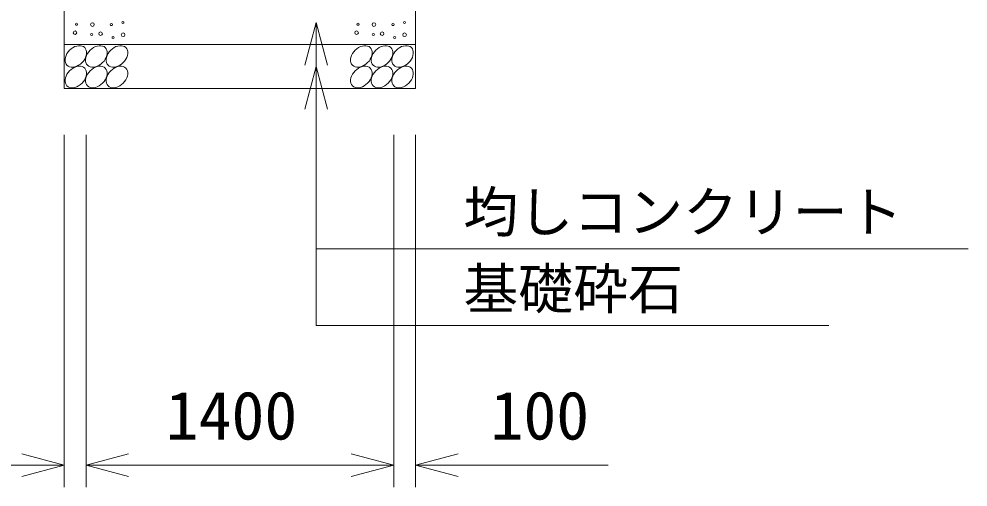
# Model space of a CAD drawing. Units: millimetres, scale not verified. Extents: x 0 to 84100, y 0 to 59400.
# Drawn here: x 7064 to 11385, y 28638 to 30768 of the extents above; entities that cross this region are included whole.
import ezdxf
from ezdxf.enums import TextEntityAlignment as Align

# ---------------------------------------------------------------- set-up
doc = ezdxf.new("R2010")
doc.units = ezdxf.units.MM
doc.header["$LTSCALE"] = 100
for name, color, linetype, lineweight in [('0_2', 4, 'Continuous', 18), ('D-STR-DIM', 2, 'Continuous', 18), ('メッシュ', 4, 'Continuous', 18)]:
    doc.layers.add(name, color=color, linetype=linetype, lineweight=lineweight)
doc.styles.add('ＭＳ ゴシック', font='')
doc.styles.get('ＭＳ ゴシック').set_extended_font_data('MS Gothic')

msp = doc.modelspace()

# ---------------------------------------------------------------- linework, layer by layer
at = {"layer": '0_2'}
for p, q in [((7269.8, 30240.6), (7269.8, 28637.7)), ((7369.8, 30240.6), (7369.8, 28637.7)), ((8769.8, 30240.6), (8769.8, 28637.7)), ((8869.8, 30240.6), (8869.8, 28637.7)), ((7269.8, 28737.7), (7076.6, 28789.4)), ((7369.8, 28737.7), (7563, 28789.4)), ((8769.8, 28737.7), (8576.6, 28789.4)), ((8869.8, 28737.7), (9063, 28789.4)), ((7269.8, 28737.7), (6393.6, 28737.7)), ((7269.8, 28737.7), (7076.6, 28685.9)), ((7369.8, 28737.7), (7563, 28685.9)), ((7369.8, 28737.7), (8769.8, 28737.7)), ((8769.8, 28737.7), (8576.6, 28685.9)), ((8869.8, 28737.7), (9745.9, 28737.7)), ((8869.8, 28737.7), (9063, 28685.9))]:
    msp.add_line(p, q, dxfattribs=at)
at = {"layer": 'D-STR-DIM'}
for p, q in [((7269.8, 30450.8), (7269.8, 30850.8)), ((8869.8, 30850.8), (8869.8, 30450.8)), ((8869.8, 30650.8), (7269.8, 30650.8)), ((7309.9, 30637.4), (7301.9, 30631.9)), ((7318.4, 30641.7), (7309.9, 30637.4)), ((7327, 30644.6), (7318.4, 30641.7)), ((7335.4, 30646.1), (7327, 30644.6)), ((7343.5, 30646.1), (7335.4, 30646.1)), ((7350.9, 30644.6), (7343.5, 30646.1)), ((7357.5, 30641.7), (7350.9, 30644.6)), ((7363, 30637.4), (7357.5, 30641.7)), ((7367.3, 30631.9), (7363, 30637.4)), ((7403.5, 30637.4), (7395.5, 30631.9)), ((7412, 30641.7), (7403.5, 30637.4)), ((7420.6, 30644.6), (7412, 30641.7)), ((7429, 30646.1), (7420.6, 30644.6)), ((7437.1, 30646.1), (7429, 30646.1)), ((7444.5, 30644.6), (7437.1, 30646.1)), ((7451.1, 30641.7), (7444.5, 30644.6)), ((7456.6, 30637.4), (7451.1, 30641.7)), ((7460.9, 30631.9), (7456.6, 30637.4)), ((7497.1, 30637.4), (7489.1, 30631.9)), ((7505.6, 30641.7), (7497.1, 30637.4)), ((7514.2, 30644.6), (7505.6, 30641.7)), ((7522.6, 30646.1), (7514.2, 30644.6)), ((7530.7, 30646.1), (7522.6, 30646.1)), ((7538.1, 30644.6), (7530.7, 30646.1)), ((7544.7, 30641.7), (7538.1, 30644.6)), ((7550.2, 30637.4), (7544.7, 30641.7)), ((7554.5, 30631.9), (7550.2, 30637.4)), ((8610.3, 30637.4), (8602.2, 30631.9)), ((8618.7, 30641.7), (8610.3, 30637.4)), ((8627.3, 30644.6), (8618.7, 30641.7)), ((8635.7, 30646.1), (8627.3, 30644.6)), ((8643.8, 30646.1), (8635.7, 30646.1)), ((8651.2, 30644.6), (8643.8, 30646.1)), ((8657.8, 30641.7), (8651.2, 30644.6)), ((8663.3, 30637.4), (8657.8, 30641.7)), ((8667.6, 30631.9), (8663.3, 30637.4)), ((8703.9, 30637.4), (8695.8, 30631.9)), ((8712.3, 30641.7), (8703.9, 30637.4)), ((8720.9, 30644.6), (8712.3, 30641.7)), ((8729.3, 30646.1), (8720.9, 30644.6)), ((8737.4, 30646.1), (8729.3, 30646.1)), ((8744.8, 30644.6), (8737.4, 30646.1)), ((8751.4, 30641.7), (8744.8, 30644.6)), ((8756.9, 30637.4), (8751.4, 30641.7)), ((8761.2, 30631.9), (8756.9, 30637.4)), ((8797.5, 30637.4), (8789.4, 30631.9)), ((8805.9, 30641.7), (8797.5, 30637.4)), ((8814.5, 30644.6), (8805.9, 30641.7)), ((8822.9, 30646.1), (8814.5, 30644.6)), ((8831, 30646.1), (8822.9, 30646.1)), ((8838.4, 30644.6), (8831, 30646.1)), ((8845, 30641.7), (8838.4, 30644.6)), ((8850.5, 30637.4), (8845, 30641.7)), ((8854.8, 30631.9), (8850.5, 30637.4)), ((7275.1, 30592.8), (7273.6, 30584.3)), ((7278.1, 30601.4), (7275.1, 30592.8)), ((7282.3, 30609.8), (7278.1, 30601.4)), ((7287.9, 30617.9), (7282.3, 30609.8)), ((7294.4, 30625.3), (7287.9, 30617.9)), ((7301.9, 30631.9), (7294.4, 30625.3)), ((7363, 30584.4), (7367.3, 30592.8)), ((7368.7, 30592.8), (7367.2, 30584.3)), ((7370.2, 30625.3), (7367.3, 30631.9)), ((7367.3, 30592.8), (7370.2, 30601.4)), ((7371.7, 30601.4), (7368.7, 30592.8)), ((7371.7, 30617.9), (7370.2, 30625.3)), ((7370.2, 30601.4), (7371.7, 30609.8)), ((7371.7, 30609.8), (7371.7, 30617.9)), ((7376, 30609.8), (7371.7, 30601.4)), ((7381.5, 30617.9), (7376, 30609.8)), ((7388, 30625.3), (7381.5, 30617.9)), ((7395.5, 30631.9), (7388, 30625.3)), ((7456.6, 30584.4), (7460.9, 30592.8)), ((7462.3, 30592.8), (7460.8, 30584.3)), ((7463.8, 30625.3), (7460.9, 30631.9)), ((7460.9, 30592.8), (7463.8, 30601.4)), ((7465.3, 30601.4), (7462.3, 30592.8)), ((7465.3, 30617.9), (7463.8, 30625.3)), ((7463.8, 30601.4), (7465.3, 30609.8)), ((7465.3, 30609.8), (7465.3, 30617.9)), ((7469.5, 30609.8), (7465.3, 30601.4)), ((7475.1, 30617.9), (7469.5, 30609.8)), ((7481.6, 30625.3), (7475.1, 30617.9)), ((7489.1, 30631.9), (7481.6, 30625.3)), ((7550.2, 30584.4), (7554.5, 30592.8)), ((7557.4, 30625.3), (7554.5, 30631.9)), ((7554.5, 30592.8), (7557.4, 30601.4)), ((7558.9, 30617.9), (7557.4, 30625.3)), ((7557.4, 30601.4), (7558.9, 30609.8)), ((7558.9, 30609.8), (7558.9, 30617.9)), ((8575.4, 30592.8), (8573.9, 30584.3)), ((8578.4, 30601.4), (8575.4, 30592.8)), ((8582.7, 30609.8), (8578.4, 30601.4)), ((8588.2, 30617.9), (8582.7, 30609.8)), ((8594.8, 30625.3), (8588.2, 30617.9)), ((8602.2, 30631.9), (8594.8, 30625.3)), ((8663.3, 30584.4), (8667.6, 30592.8)), ((8670.5, 30625.3), (8667.6, 30631.9)), ((8667.6, 30592.8), (8670.5, 30601.4)), ((8669, 30592.8), (8667.6, 30584.3)), ((8672, 30601.4), (8669, 30592.8)), ((8672, 30617.9), (8670.5, 30625.3)), ((8670.5, 30601.4), (8672, 30609.8)), ((8672, 30609.8), (8672, 30617.9)), ((8676.3, 30609.8), (8672, 30601.4)), ((8681.8, 30617.9), (8676.3, 30609.8)), ((8688.4, 30625.3), (8681.8, 30617.9)), ((8695.8, 30631.9), (8688.4, 30625.3)), ((8756.9, 30584.4), (8761.2, 30592.8)), ((8764.1, 30625.3), (8761.2, 30631.9)), ((8761.2, 30592.8), (8764.1, 30601.4)), ((8762.6, 30592.8), (8761.2, 30584.3)), ((8765.6, 30601.4), (8762.6, 30592.8)), ((8765.6, 30617.9), (8764.1, 30625.3)), ((8764.1, 30601.4), (8765.6, 30609.8)), ((8765.6, 30609.8), (8765.6, 30617.9)), ((8769.9, 30609.8), (8765.6, 30601.4)), ((8775.4, 30617.9), (8769.9, 30609.8)), ((8782, 30625.3), (8775.4, 30617.9)), ((8789.4, 30631.9), (8782, 30625.3)), ((8850.5, 30584.4), (8854.8, 30592.8)), ((8857.7, 30625.3), (8854.8, 30631.9)), ((8854.8, 30592.8), (8857.7, 30601.4)), ((8859.2, 30617.9), (8857.7, 30625.3)), ((8857.7, 30601.4), (8859.2, 30609.8)), ((8859.2, 30609.8), (8859.2, 30617.9)), ((7273.6, 30584.3), (7273.6, 30576.3)), ((7273.6, 30576.3), (7275.1, 30568.9)), ((7275.1, 30568.9), (7278, 30562.3)), ((7278, 30562.3), (7282.3, 30556.8)), ((7282.3, 30556.8), (7287.8, 30552.5)), ((7287.8, 30552.5), (7294.4, 30549.5)), ((7294.4, 30549.5), (7301.8, 30548.1)), ((7301.8, 30548.1), (7309.9, 30548.1)), ((7309.9, 30548.1), (7318.4, 30549.6)), ((7318.4, 30548.1), (7309.9, 30543.8)), ((7318.4, 30549.6), (7326.9, 30552.5)), ((7327, 30551), (7318.4, 30548.1)), ((7326.9, 30552.5), (7335.4, 30556.8)), ((7335.4, 30552.5), (7327, 30551)), ((7335.4, 30556.8), (7343.4, 30562.3)), ((7343.5, 30552.5), (7335.4, 30552.5)), ((7343.4, 30562.3), (7350.9, 30568.9)), ((7350.9, 30551), (7343.5, 30552.5)), ((7350.9, 30568.9), (7357.4, 30576.3)), ((7357.5, 30548.1), (7350.9, 30551)), ((7357.4, 30576.3), (7363, 30584.4)), ((7363, 30543.8), (7357.5, 30548.1)), ((7367.2, 30584.3), (7367.2, 30576.3)), ((7367.2, 30576.3), (7368.7, 30568.9)), ((7368.7, 30568.9), (7371.6, 30562.3)), ((7371.6, 30562.3), (7375.9, 30556.8)), ((7375.9, 30556.8), (7381.4, 30552.5)), ((7381.4, 30552.5), (7388, 30549.5)), ((7388, 30549.5), (7395.4, 30548.1)), ((7395.4, 30548.1), (7403.5, 30548.1)), ((7403.5, 30548.1), (7412, 30549.6)), ((7412, 30548.1), (7403.5, 30543.8)), ((7412, 30549.6), (7420.5, 30552.5)), ((7420.6, 30551), (7412, 30548.1)), ((7420.5, 30552.5), (7429, 30556.8)), ((7429, 30552.5), (7420.6, 30551)), ((7429, 30556.8), (7437, 30562.3)), ((7437.1, 30552.5), (7429, 30552.5)), ((7437, 30562.3), (7444.5, 30568.9)), ((7444.5, 30551), (7437.1, 30552.5)), ((7444.5, 30568.9), (7451.1, 30576.3)), ((7451.1, 30548.1), (7444.5, 30551)), ((7451.1, 30576.3), (7456.6, 30584.4)), ((7456.6, 30543.8), (7451.1, 30548.1)), ((7460.8, 30584.3), (7460.8, 30576.3)), ((7460.8, 30576.3), (7462.3, 30568.9)), ((7462.3, 30568.9), (7465.2, 30562.3)), ((7465.2, 30562.3), (7469.5, 30556.8)), ((7469.5, 30556.8), (7475, 30552.5)), ((7475, 30552.5), (7481.6, 30549.5)), ((7481.6, 30549.5), (7489, 30548.1)), ((7489, 30548.1), (7497.1, 30548.1)), ((7497.1, 30548.1), (7505.6, 30549.6)), ((7505.6, 30548.1), (7497.1, 30543.8)), ((7505.6, 30549.6), (7514.1, 30552.5)), ((7514.2, 30551), (7505.6, 30548.1)), ((7514.1, 30552.5), (7522.6, 30556.8)), ((7522.6, 30552.5), (7514.2, 30551)), ((7522.6, 30556.8), (7530.6, 30562.3)), ((7530.7, 30552.5), (7522.6, 30552.5)), ((7530.6, 30562.3), (7538.1, 30568.9)), ((7538.1, 30551), (7530.7, 30552.5)), ((7538.1, 30568.9), (7544.6, 30576.3)), ((7544.7, 30548.1), (7538.1, 30551)), ((7544.6, 30576.3), (7550.2, 30584.4)), ((7550.2, 30543.8), (7544.7, 30548.1)), ((8573.9, 30584.3), (8573.9, 30576.3)), ((8573.9, 30576.3), (8575.4, 30568.9)), ((8575.4, 30568.9), (8578.4, 30562.3)), ((8578.4, 30562.3), (8582.7, 30556.8)), ((8582.7, 30556.8), (8588.2, 30552.5)), ((8588.2, 30552.5), (8594.7, 30549.5)), ((8594.7, 30549.5), (8602.2, 30548.1)), ((8602.2, 30548.1), (8610.2, 30548.1)), ((8610.2, 30548.1), (8618.7, 30549.6)), ((8618.7, 30548.1), (8610.3, 30543.8)), ((8618.7, 30549.6), (8627.3, 30552.5)), ((8627.3, 30551), (8618.7, 30548.1)), ((8627.3, 30552.5), (8635.7, 30556.8)), ((8635.7, 30552.5), (8627.3, 30551)), ((8635.7, 30556.8), (8643.8, 30562.3)), ((8643.8, 30552.5), (8635.7, 30552.5)), ((8643.8, 30562.3), (8651.2, 30568.9)), ((8651.2, 30551), (8643.8, 30552.5)), ((8651.2, 30568.9), (8657.8, 30576.3)), ((8657.8, 30548.1), (8651.2, 30551)), ((8657.8, 30576.3), (8663.3, 30584.4)), ((8663.3, 30543.8), (8657.8, 30548.1)), ((8667.6, 30584.3), (8667.6, 30576.3)), ((8667.6, 30576.3), (8669, 30568.9)), ((8669, 30568.9), (8672, 30562.3)), ((8672, 30562.3), (8676.3, 30556.8)), ((8676.3, 30556.8), (8681.8, 30552.5)), ((8681.8, 30552.5), (8688.3, 30549.5)), ((8688.3, 30549.5), (8695.8, 30548.1)), ((8695.8, 30548.1), (8703.8, 30548.1)), ((8703.8, 30548.1), (8712.3, 30549.6)), ((8712.3, 30548.1), (8703.9, 30543.8)), ((8712.3, 30549.6), (8720.9, 30552.5)), ((8720.9, 30551), (8712.3, 30548.1)), ((8720.9, 30552.5), (8729.3, 30556.8)), ((8729.3, 30552.5), (8720.9, 30551)), ((8729.3, 30556.8), (8737.4, 30562.3)), ((8737.4, 30552.5), (8729.3, 30552.5)), ((8737.4, 30562.3), (8744.8, 30568.9)), ((8744.8, 30551), (8737.4, 30552.5)), ((8744.8, 30568.9), (8751.4, 30576.3)), ((8751.4, 30548.1), (8744.8, 30551)), ((8751.4, 30576.3), (8756.9, 30584.4)), ((8756.9, 30543.8), (8751.4, 30548.1)), ((8761.2, 30584.3), (8761.1, 30576.3)), ((8761.1, 30576.3), (8762.6, 30568.9)), ((8762.6, 30568.9), (8765.6, 30562.3)), ((8765.6, 30562.3), (8769.9, 30556.8)), ((8769.9, 30556.8), (8775.4, 30552.5)), ((8775.4, 30552.5), (8781.9, 30549.5)), ((8781.9, 30549.5), (8789.4, 30548.1)), ((8789.4, 30548.1), (8797.4, 30548.1)), ((8797.4, 30548.1), (8805.9, 30549.6)), ((8805.9, 30548.1), (8797.5, 30543.8)), ((8805.9, 30549.6), (8814.5, 30552.5)), ((8814.5, 30551), (8805.9, 30548.1)), ((8814.5, 30552.5), (8822.9, 30556.8)), ((8822.9, 30552.5), (8814.5, 30551)), ((8822.9, 30556.8), (8831, 30562.3)), ((8831, 30552.5), (8822.9, 30552.5)), ((8831, 30562.3), (8838.4, 30568.9)), ((8838.4, 30551), (8831, 30552.5)), ((8838.4, 30568.9), (8845, 30576.3)), ((8845, 30548.1), (8838.4, 30551)), ((8845, 30576.3), (8850.5, 30584.4)), ((8850.5, 30543.8), (8845, 30548.1)), ((7278.1, 30507.8), (7275.1, 30499.2)), ((7282.3, 30516.2), (7278.1, 30507.8)), ((7287.9, 30524.3), (7282.3, 30516.2)), ((7294.4, 30531.7), (7287.9, 30524.3)), ((7301.9, 30538.3), (7294.4, 30531.7)), ((7309.9, 30543.8), (7301.9, 30538.3)), ((7367.3, 30538.3), (7363, 30543.8)), ((7370.2, 30531.7), (7367.3, 30538.3)), ((7367.3, 30499.2), (7370.2, 30507.8)), ((7371.7, 30507.8), (7368.7, 30499.2)), ((7371.7, 30524.3), (7370.2, 30531.7)), ((7370.2, 30507.8), (7371.7, 30516.2)), ((7371.7, 30516.2), (7371.7, 30524.3)), ((7376, 30516.2), (7371.7, 30507.8)), ((7381.5, 30524.3), (7376, 30516.2)), ((7388, 30531.7), (7381.5, 30524.3)), ((7395.5, 30538.3), (7388, 30531.7)), ((7403.5, 30543.8), (7395.5, 30538.3)), ((7460.9, 30538.3), (7456.6, 30543.8)), ((7463.8, 30531.7), (7460.9, 30538.3)), ((7460.9, 30499.2), (7463.8, 30507.8)), ((7465.3, 30507.8), (7462.3, 30499.2)), ((7465.3, 30524.3), (7463.8, 30531.7)), ((7463.8, 30507.8), (7465.3, 30516.2)), ((7465.3, 30516.2), (7465.3, 30524.3)), ((7469.5, 30516.2), (7465.3, 30507.8)), ((7475.1, 30524.3), (7469.5, 30516.2)), ((7481.6, 30531.7), (7475.1, 30524.3)), ((7489.1, 30538.3), (7481.6, 30531.7)), ((7497.1, 30543.8), (7489.1, 30538.3)), ((7554.5, 30538.3), (7550.2, 30543.8)), ((7557.4, 30531.7), (7554.5, 30538.3)), ((7554.5, 30499.2), (7557.4, 30507.8)), ((7558.9, 30524.3), (7557.4, 30531.7)), ((7557.4, 30507.8), (7558.9, 30516.2)), ((7558.9, 30516.2), (7558.9, 30524.3)), ((8578.4, 30507.8), (8575.4, 30499.2)), ((8582.7, 30516.2), (8578.4, 30507.8)), ((8588.2, 30524.3), (8582.7, 30516.2)), ((8594.8, 30531.7), (8588.2, 30524.3)), ((8602.2, 30538.3), (8594.8, 30531.7)), ((8610.3, 30543.8), (8602.2, 30538.3)), ((8667.6, 30538.3), (8663.3, 30543.8)), ((8670.5, 30531.7), (8667.6, 30538.3)), ((8667.6, 30499.2), (8670.5, 30507.8)), ((8672, 30507.8), (8669, 30499.2)), ((8672, 30524.3), (8670.5, 30531.7)), ((8670.5, 30507.8), (8672, 30516.2)), ((8672, 30516.2), (8672, 30524.3)), ((8676.3, 30516.2), (8672, 30507.8)), ((8681.8, 30524.3), (8676.3, 30516.2)), ((8688.4, 30531.7), (8681.8, 30524.3)), ((8695.8, 30538.3), (8688.4, 30531.7)), ((8703.9, 30543.8), (8695.8, 30538.3)), ((8761.2, 30538.3), (8756.9, 30543.8)), ((8764.1, 30531.7), (8761.2, 30538.3)), ((8761.2, 30499.2), (8764.1, 30507.8)), ((8765.6, 30507.8), (8762.6, 30499.2)), ((8765.6, 30524.3), (8764.1, 30531.7)), ((8764.1, 30507.8), (8765.6, 30516.2)), ((8765.6, 30516.2), (8765.6, 30524.3)), ((8769.9, 30516.2), (8765.6, 30507.8)), ((8775.4, 30524.3), (8769.9, 30516.2)), ((8782, 30531.7), (8775.4, 30524.3)), ((8789.4, 30538.3), (8782, 30531.7)), ((8797.5, 30543.8), (8789.4, 30538.3)), ((8854.8, 30538.3), (8850.5, 30543.8)), ((8857.7, 30531.7), (8854.8, 30538.3)), ((8854.8, 30499.2), (8857.7, 30507.8)), ((8859.2, 30524.3), (8857.7, 30531.7)), ((8857.7, 30507.8), (8859.2, 30516.2)), ((8859.2, 30516.2), (8859.2, 30524.3)), ((7275.1, 30499.2), (7273.6, 30490.7)), ((7273.6, 30490.7), (7273.6, 30482.7)), ((7273.6, 30482.7), (7275.1, 30475.2)), ((7275.1, 30475.2), (7278, 30468.7)), ((7278, 30468.7), (7282.3, 30463.2)), ((7282.3, 30463.2), (7287.8, 30458.9)), ((7326.9, 30458.9), (7335.4, 30463.2)), ((7335.4, 30463.2), (7343.4, 30468.7)), ((7343.4, 30468.7), (7350.9, 30475.3)), ((7350.9, 30475.3), (7357.4, 30482.7)), ((7357.4, 30482.7), (7363, 30490.8)), ((7363, 30490.8), (7367.3, 30499.2)), ((7368.7, 30499.2), (7367.2, 30490.7)), ((7367.2, 30490.7), (7367.2, 30482.7)), ((7367.2, 30482.7), (7368.7, 30475.2)), ((7368.7, 30475.2), (7371.6, 30468.7)), ((7371.6, 30468.7), (7375.9, 30463.2)), ((7375.9, 30463.2), (7381.4, 30458.9)), ((7420.5, 30458.9), (7429, 30463.2)), ((7429, 30463.2), (7437, 30468.7)), ((7437, 30468.7), (7444.5, 30475.3)), ((7444.5, 30475.3), (7451.1, 30482.7)), ((7451.1, 30482.7), (7456.6, 30490.8)), ((7456.6, 30490.8), (7460.9, 30499.2)), ((7462.3, 30499.2), (7460.8, 30490.7)), ((7460.8, 30490.7), (7460.8, 30482.7)), ((7460.8, 30482.7), (7462.3, 30475.2)), ((7462.3, 30475.2), (7465.2, 30468.7)), ((7465.2, 30468.7), (7469.5, 30463.2)), ((7469.5, 30463.2), (7475, 30458.9)), ((7514.1, 30458.9), (7522.6, 30463.2)), ((7522.6, 30463.2), (7530.6, 30468.7)), ((7530.6, 30468.7), (7538.1, 30475.3)), ((7538.1, 30475.3), (7544.6, 30482.7)), ((7544.6, 30482.7), (7550.2, 30490.8)), ((7550.2, 30490.8), (7554.5, 30499.2)), ((8575.4, 30499.2), (8573.9, 30490.7)), ((8573.9, 30490.7), (8573.9, 30482.7)), ((8573.9, 30482.7), (8575.4, 30475.2)), ((8575.4, 30475.2), (8578.4, 30468.7)), ((8578.4, 30468.7), (8582.7, 30463.2)), ((8582.7, 30463.2), (8588.2, 30458.9)), ((8627.3, 30458.9), (8635.7, 30463.2)), ((8635.7, 30463.2), (8643.8, 30468.7)), ((8643.8, 30468.7), (8651.2, 30475.3)), ((8651.2, 30475.3), (8657.8, 30482.7)), ((8657.8, 30482.7), (8663.3, 30490.8)), ((8663.3, 30490.8), (8667.6, 30499.2)), ((8669, 30499.2), (8667.6, 30490.7)), ((8667.6, 30490.7), (8667.6, 30482.7)), ((8667.6, 30482.7), (8669, 30475.2)), ((8669, 30475.2), (8672, 30468.7)), ((8672, 30468.7), (8676.3, 30463.2)), ((8676.3, 30463.2), (8681.8, 30458.9)), ((8720.9, 30458.9), (8729.3, 30463.2)), ((8729.3, 30463.2), (8737.4, 30468.7)), ((8737.4, 30468.7), (8744.8, 30475.3)), ((8744.8, 30475.3), (8751.4, 30482.7)), ((8751.4, 30482.7), (8756.9, 30490.8)), ((8756.9, 30490.8), (8761.2, 30499.2)), ((8761.2, 30490.7), (8761.1, 30482.7)), ((8761.1, 30482.7), (8762.6, 30475.2)), ((8762.6, 30499.2), (8761.2, 30490.7)), ((8762.6, 30475.2), (8765.6, 30468.7)), ((8765.6, 30468.7), (8769.9, 30463.2)), ((8769.9, 30463.2), (8775.4, 30458.9)), ((8814.5, 30458.9), (8822.9, 30463.2)), ((8822.9, 30463.2), (8831, 30468.7)), ((8831, 30468.7), (8838.4, 30475.3)), ((8838.4, 30475.3), (8845, 30482.7)), ((8845, 30482.7), (8850.5, 30490.8)), ((8850.5, 30490.8), (8854.8, 30499.2)), ((8869.8, 30450.8), (7269.8, 30450.8)), ((7287.8, 30458.9), (7294.4, 30455.9)), ((7294.4, 30455.9), (7301.8, 30454.5)), ((7301.8, 30454.5), (7309.9, 30454.5)), ((7309.9, 30454.5), (7318.4, 30455.9)), ((7318.4, 30455.9), (7326.9, 30458.9)), ((7381.4, 30458.9), (7388, 30455.9)), ((7388, 30455.9), (7395.4, 30454.5)), ((7395.4, 30454.5), (7403.5, 30454.5)), ((7403.5, 30454.5), (7412, 30455.9)), ((7412, 30455.9), (7420.5, 30458.9)), ((7475, 30458.9), (7481.6, 30455.9)), ((7481.6, 30455.9), (7489, 30454.5)), ((7489, 30454.5), (7497.1, 30454.5)), ((7497.1, 30454.5), (7505.6, 30455.9)), ((7505.6, 30455.9), (7514.1, 30458.9)), ((8588.2, 30458.9), (8594.7, 30455.9)), ((8594.7, 30455.9), (8602.2, 30454.5)), ((8602.2, 30454.5), (8610.2, 30454.5)), ((8610.2, 30454.5), (8618.7, 30455.9)), ((8618.7, 30455.9), (8627.3, 30458.9)), ((8681.8, 30458.9), (8688.3, 30455.9)), ((8688.3, 30455.9), (8695.8, 30454.5)), ((8695.8, 30454.5), (8703.8, 30454.5)), ((8703.8, 30454.5), (8712.3, 30455.9)), ((8712.3, 30455.9), (8720.9, 30458.9)), ((8775.4, 30458.9), (8781.9, 30455.9)), ((8781.9, 30455.9), (8789.4, 30454.5)), ((8789.4, 30454.5), (8797.4, 30454.5)), ((8797.4, 30454.5), (8805.9, 30455.9)), ((8805.9, 30455.9), (8814.5, 30458.9))]:
    msp.add_line(p, q, dxfattribs=at)
for centre, radius in [((7325.6, 30743.6), 4.88), ((7398.2, 30742.1), 8.39), ((7484.6, 30742.1), 4.88), ((7537.1, 30751.3), 4.88), ((8607.5, 30743.6), 4.88), ((8680.1, 30742.1), 8.39), ((8766.5, 30742.1), 4.88), ((8819, 30751.3), 4.88), ((7319, 30705.3), 8.39), ((7395.1, 30697.3), 4.88), ((7435.4, 30700.7), 8.39), ((7492.3, 30683.4), 4.88), ((7537.8, 30696), 8.39), ((8600.9, 30705.3), 8.39), ((8677, 30697.3), 4.88), ((8717.3, 30700.7), 8.39), ((8774.2, 30683.4), 4.88), ((8819.7, 30696), 8.39)]:
    msp.add_circle(centre, radius, dxfattribs=at)
at = {"layer": 'メッシュ'}
for p, q in [((8416.7, 30750.9), (8364.9, 30557.7)), ((8416.7, 30750.9), (8416.7, 29372.6)), ((8416.7, 30750.9), (8468.4, 30557.7)), ((8416.7, 30550.9), (8364.9, 30357.7)), ((8416.7, 30550.9), (8468.4, 30357.7)), ((8416.7, 29722.3), (11384.7, 29722.3)), ((8416.7, 29372.6), (10751.6, 29372.6))]:
    msp.add_line(p, q, dxfattribs=at)

# ---------------------------------------------------------------- texts
at = {"layer": '0_2', "color": 7, "style": 'ＭＳ ゴシック'}
for s, p in [('1400', (7732.3, 28787.7)), ('100', (9210.9, 28787.7))]:
    msp.add_text(s, height=219.9, dxfattribs=at).set_placement(p, align=Align.BOTTOM_LEFT)
at = {"layer": 'メッシュ', "color": 7, "style": 'ＭＳ ゴシック'}
for s, p in [('均しコンクリート', (9087.2, 29742.9)), ('基礎砕石', (9087.2, 29393.2))]:
    msp.add_text(s, height=183.3, dxfattribs=at).set_placement(p, align=Align.BOTTOM_LEFT)

doc.saveas('drawing.dxf')
